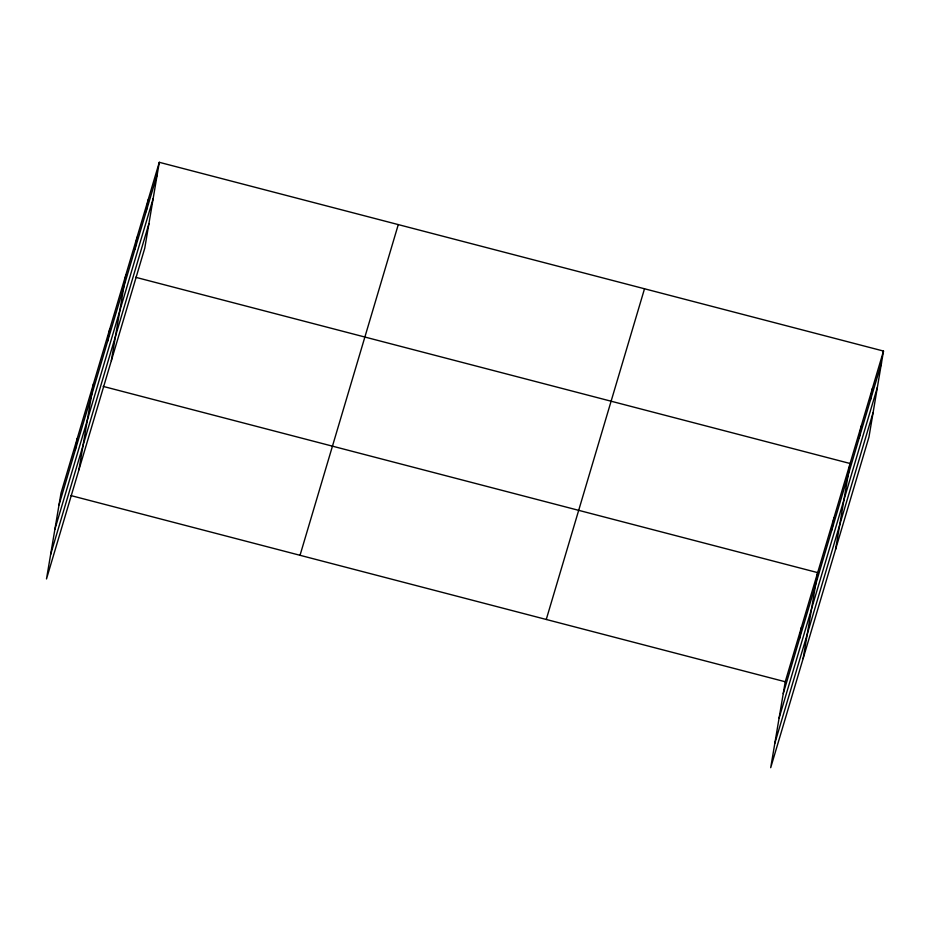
<?xml version="1.0" encoding="UTF-8"?>
<svg xmlns="http://www.w3.org/2000/svg" width="930" height="930" viewBox="0 0 930 930"><rect width="100%" height="100%" fill="white"/><g stroke="black" fill="none" stroke-linecap="round" stroke-linejoin="round"><path stroke-width="1.4" d="M75.237 450.294L77.248 438.437M78.922 469.813L93.465 383.869M107.671 341.159L109.67 329.301M111.344 360.677L125.887 274.745M135.013 249.124L137.024 237.266M146.15 211.645L148.161 199.787M159.297 162.308L144.755 248.24L46.5 578.937L61.031 493.005L159.297 162.308L883.5 351.063L868.969 436.995L770.703 767.692L785.246 681.76L883.5 351.063M799.451 639.05L801.451 627.192M803.136 658.568L817.668 572.624L103.184 386.403M831.873 529.926L833.885 518.068M835.559 549.432L850.09 463.5L135.606 277.28M859.227 437.879L861.227 426.021M870.364 400.4L872.363 388.542M59.032 504.862L157.286 174.166M54.893 529.31L153.148 198.602M50.639 554.489L148.893 223.793M300.03 555.291L398.284 224.595M546.259 619.473L644.513 288.765M783.234 693.617L881.489 362.921M779.108 718.065L877.362 387.368M774.841 743.256L873.096 412.548M70.761 495.539L785.246 681.76"/></g></svg>
